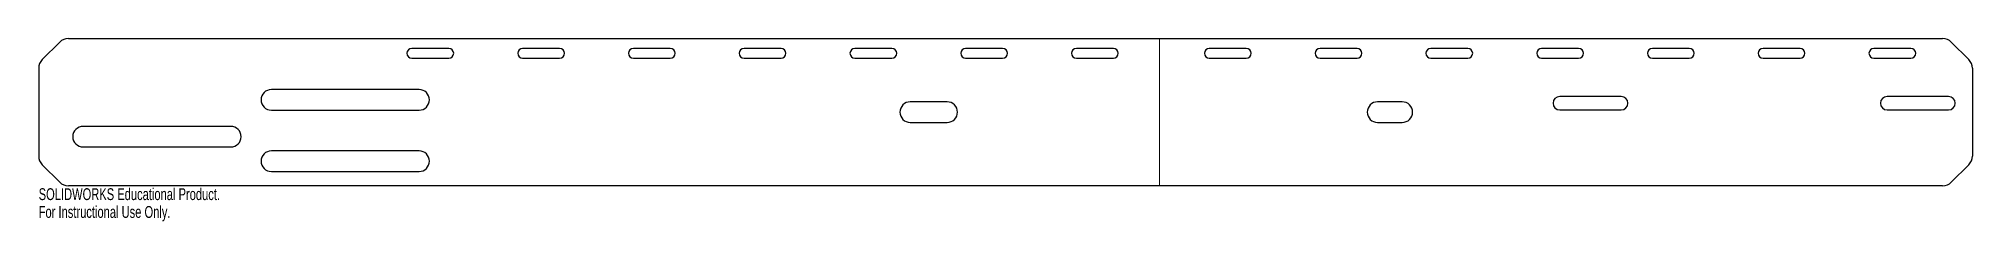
# Model space of a CAD drawing. Header units: millimetres. Extents: x -230 to 556, y -45 to 30.
import ezdxf

# ---------------------------------------------------------------- set-up
doc = ezdxf.new("R2010")
doc.units = ezdxf.units.MM
doc.styles.add('SLDTEXTSTYLE0', font='TXT', dxfattribs={"width": 0.7})

msp = doc.modelspace()

# ---------------------------------------------------------------- linework, layer by layer
at = {"color": 7, "linetype": 'Continuous', "lineweight": 25}
for p, q in [((-221.46, 28.54), (-228.54, 21.46)), ((-217.93, 30), (543.55, 30)), ((-63.38, 26), (-78.38, 26)), ((-18.38, 26), (-33.38, 26)), ((26.62, 26), (11.62, 26)), ((71.62, 26), (56.62, 26)), ((116.62, 26), (101.62, 26)), ((161.62, 26), (146.62, 26)), ((206.62, 26), (191.62, 26)), ((260.62, 26), (245.62, 26)), ((305.62, 26), (290.62, 26)), ((350.62, 26), (335.62, 26)), ((395.62, 26), (380.62, 26)), ((440.62, 26), (425.62, 26)), ((485.62, 26), (470.62, 26)), ((530.62, 26), (515.62, 26)), ((554.15, 21.46), (547.08, 28.54)), ((-230, 17.93), (-230, -17.93)), ((-78.38, 22), (-63.38, 22)), ((-33.38, 22), (-18.38, 22)), ((11.62, 22), (26.62, 22)), ((56.62, 22), (71.62, 22)), ((101.62, 22), (116.62, 22)), ((146.62, 22), (161.62, 22)), ((191.62, 22), (206.62, 22)), ((245.62, 22), (260.62, 22)), ((290.62, 22), (305.62, 22)), ((335.62, 22), (350.62, 22)), ((380.62, 22), (395.62, 22)), ((425.62, 22), (440.62, 22)), ((470.62, 22), (485.62, 22)), ((515.62, 22), (530.62, 22)), ((555.62, 17.93), (555.62, -17.93)), ((-75.44, 9.2), (-135.44, 9.2)), ((-135.44, 0.8), (-75.44, 0.8)), ((139.12, 4.2), (124.12, 4.2)), ((324, 4.2), (314, 4.2)), ((412.97, 6.33), (387.97, 6.33)), ((387.97, 0.93), (412.97, 0.93)), ((545.97, 6.33), (520.97, 6.33)), ((520.97, 0.93), (545.97, 0.93)), ((-151.94, -5.8), (-211.94, -5.8)), ((124.12, -4.2), (139.12, -4.2)), ((314, -4.2), (324, -4.2)), ((-211.94, -14.2), (-151.94, -14.2)), ((-228.54, -21.46), (-221.46, -28.54)), ((-75.44, -15.8), (-135.44, -15.8)), ((547.08, -28.54), (554.15, -21.46)), ((543.55, -30), (-217.93, -30)), ((-135.44, -24.2), (-75.44, -24.2))]:
    msp.add_line(p, q, dxfattribs=at)
at = {"color": 8, "linetype": 'Continuous', "lineweight": 0}
msp.add_line((225.31, -30), (225.31, 30), dxfattribs=at)
at = {"color": 7, "linetype": 'Continuous', "lineweight": 25}
for centre, radius, start, end in [((-217.93, 25), 5, 90, 135), ((-78.38, 24), 2, 90, 270), ((-63.38, 24), 2, 270, 90), ((-33.38, 24), 2, 90, 270), ((-18.38, 24), 2, 270, 90), ((11.62, 24), 2, 90, 270), ((26.62, 24), 2, 270, 90), ((56.62, 24), 2, 90, 270), ((71.62, 24), 2, 270, 90), ((101.62, 24), 2, 90, 270), ((116.62, 24), 2, 270, 90), ((146.62, 24), 2, 90, 270), ((161.62, 24), 2, 270, 90), ((191.62, 24), 2, 90, 270), ((206.62, 24), 2, 270, 90), ((245.62, 24), 2, 90, 270), ((260.62, 24), 2, 270, 90), ((290.62, 24), 2, 90, 270), ((305.62, 24), 2, 270, 90), ((335.62, 24), 2, 90, 270), ((350.62, 24), 2, 270, 90), ((380.62, 24), 2, 90, 270), ((395.62, 24), 2, 270, 90), ((425.62, 24), 2, 90, 270), ((440.62, 24), 2, 270, 90), ((470.62, 24), 2, 90, 270), ((485.62, 24), 2, 270, 90), ((515.62, 24), 2, 90, 270), ((530.62, 24), 2, 270, 90), ((543.55, 25), 5, 45, 90), ((-225, 17.93), 5, 135, 180), ((550.62, 17.93), 5, 360, 45), ((-135.44, 5), 4.2, 90, 270), ((-75.44, 5), 4.2, 270, 90), ((124.12, 0), 4.2, 90, 270), ((139.12, 0), 4.2, 270, 90), ((314, 0), 4.2, 90, 270), ((324, 0), 4.2, 270, 90), ((387.97, 3.63), 2.7, 90, 270), ((412.97, 3.63), 2.7, 270, 90), ((520.97, 3.63), 2.7, 90, 270), ((545.97, 3.63), 2.7, 270, 90), ((-211.94, -10), 4.2, 90, 270), ((-151.94, -10), 4.2, 270, 90), ((-225, -17.93), 5, 180, 225), ((-135.44, -20), 4.2, 90, 270), ((-75.44, -20), 4.2, 270, 90), ((550.62, -17.93), 5, 315, 0), ((-217.93, -25), 5, 225, 270), ((543.55, -25), 5, 270, 315)]:
    msp.add_arc(centre, radius, start, end, dxfattribs=at)

# ---------------------------------------------------------------- texts
at = {"color": 7, "linetype": 'Continuous', "char_height": 4.8336, "attachment_point": 1, "style": 'SLDTEXTSTYLE0'}
for s, insert in [('SOLIDWORKS Educational Product.', (-230, -31.02)), ('For Instructional Use Only.', (-230, -38.27))]:
    msp.add_mtext(s, dxfattribs=dict(at, insert=insert))

doc.saveas('drawing.dxf')
